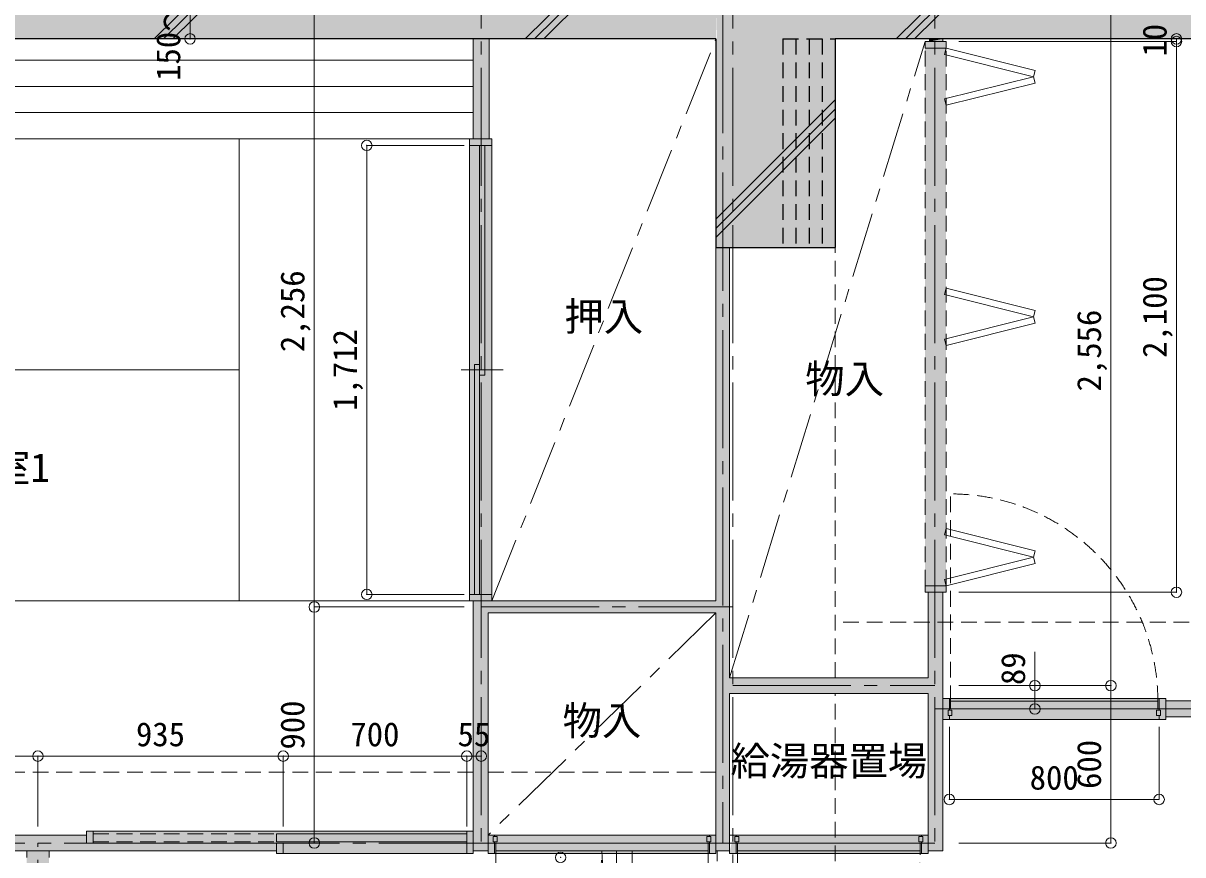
# Model space of a CAD drawing. Units: millimetres at full size, sheet at 1:50. Extents: x -9674 to 9699, y -6794 to 6791.
# Drawn here: x -789 to 3633, y 878 to 4049 of the extents above; entities that cross this region are included whole.
import ezdxf
from ezdxf.enums import TextEntityAlignment as Align

# ---------------------------------------------------------------- set-up
doc = ezdxf.new("R2010")
doc.units = ezdxf.units.MM
doc.header["$LTSCALE"] = 50
doc.header["$PDMODE"] = 32
doc.header["$PDSIZE"] = 40
for name, pattern in [('CHAIN1', [8, 5, -1, 1, -1]), ('CHAIN2', [12, 9, -1, 1, -1]), ('DASHED1', [1.8, 1.2, -0.6])]:
    doc.linetypes.add(name, pattern=pattern)
for name, color, linetype, lineweight in [('1-0_芯', 7, 'CHAIN2', 9), ('1-1_躯体', 2, 'Continuous', 25), ('1-2_間仕切', 3, 'Continuous', 18), ('1-3_建具', 3, 'Continuous', 18), ('1-4_仕上げ', 4, 'Continuous', 9), ('1-7_その他', 7, 'DASHED1', 9), ('1-8_ハッチ', 4, 'Continuous', 9), ('1-A_文字', 7, 'Continuous', 9), ('1-B_寸法', 7, 'Continuous', 9), ('1-C_梁', 7, 'DASHED1', 9)]:
    doc.layers.add(name, color=color, linetype=linetype, lineweight=lineweight)
doc.layers.add('4-0', color=1, linetype='Continuous')
doc.layers.add('4-2', color=4, linetype='Continuous')
doc.styles.add('ＭＳ ゴシック', font='')
doc.styles.get('ＭＳ ゴシック').set_extended_font_data('MS Gothic')

msp = doc.modelspace()

# ---------------------------------------------------------------- linework, layer by layer
at = {"layer": '1-0_芯'}
for p, q in [((957.5, 5079.12), (957.5, 923.12)), ((1917.5, 5079.12), (1917.5, -3890.88)), ((2687.5, 5079.12), (2687.5, 923.12)), ((1878.5, 4079.12), (1878.5, 923.12)), ((957.5, 1823.12), (1917.5, 1823.12)), ((1917.5, 1523.12), (2687.5, 1523.12)), ((8517.5, 1434.12), (2687.5, 1434.12)), ((-3032.5, 923.12), (2687.5, 923.12)), ((-732.5, -3890.88), (-732.5, 923.12))]:
    msp.add_line(p, q, dxfattribs=at)
at = {"layer": '1-1_躯体'}
for p, q in [((1852.5, 3989.12), (-2642.5, 3989.12)), ((6357.5, 3989.12), (2307.5, 3989.12)), ((2307.5, 3989.12), (2307.5, 3194.12))]:
    msp.add_line(p, q, dxfattribs=at)
at = {"layer": '1-1_躯体', "linetype": 'DASHED1'}
for p, q in [((2107.5, 3989.12), (2107.5, 3194.12)), ((2107.5, 3989.12), (2307.5, 3989.12)), ((2157.5, 3989.12), (2157.5, 3194.12)), ((2207.5, 3989.12), (2207.5, 3194.12)), ((2257.5, 3989.12), (2257.5, 3194.12))]:
    msp.add_line(p, q, dxfattribs=at)
at = {"layer": '1-1_躯体'}
msp.add_lwpolyline([(1852.5, 3989.12), (1852.5, 3194.12), (2307.5, 3194.12)], dxfattribs=at)
at = {"layer": '1-2_間仕切'}
for p, q in [((927.5, 3989.12), (927.5, 3608.12)), ((987.5, 3989.12), (987.5, 3608.12)), ((2666.5, 3989.12), (2666.5, 3979.12)), ((2717.5, 3989.12), (2717.5, 3979.12)), ((1852.5, 3194.12), (1852.5, 1846.12)), ((1904.5, 3194.12), (1904.5, 1553.12)), ((2661.5, 1879.12), (2661.5, 1553.12)), ((2717.5, 1879.12), (2717.5, 893.12)), ((927.5, 1846.12), (927.5, 923.12)), ((987.5, 1846.12), (1852.5, 1846.12)), ((983.5, 1800.12), (1852.5, 1800.12)), ((983.5, 1800.12), (983.5, 893.12)), ((1852.5, 1800.12), (1852.5, 893.12)), ((1904.5, 1553.12), (2661.5, 1553.12)), ((1904.5, 1493.12), (1904.5, 893.12)), ((1904.5, 1493.12), (2661.5, 1493.12)), ((2661.5, 1493.12), (2661.5, 893.12)), ((5552.5, 1465.12), (3567.5, 1465.12)), ((5552.5, 1404.12), (3567.5, 1404.12)), ((-1162.5, 953.12), (-547.5, 953.12)), ((-1162.5, 893.12), (177.5, 893.12)), ((177.5, 923.12), (-522.5, 923.12)), ((927.5, 893.12), (983.5, 893.12)), ((1852.5, 893.12), (1904.5, 893.12)), ((2661.5, 893.12), (2717.5, 893.12))]:
    msp.add_line(p, q, dxfattribs=at)
at = {"layer": '1-3_建具', "color": 7, "lineweight": 9}
for p, q in [((2650, 3979.12), (2650, 3954.12)), ((2730, 3979.12), (2650, 3979.12)), ((2730, 3954.12), (2650, 3954.12)), ((2723.94, 3929.87), (2730, 3954.12)), ((2730, 3979.12), (2730, 3954.12)), ((2723.94, 3929.87), (3063.49, 3844.98)), ((3069.55, 3820.73), (2730, 3735.84)), ((3063.49, 3844.98), (3069.55, 3820.73)), ((2723.94, 3760.09), (2730, 3735.84)), ((912.5, 3583.12), (912.5, 1871.12)), ((997.5, 3583.12), (997.5, 1871.12)), ((2723.94, 3014.01), (2730, 3038.26)), ((2723.94, 3014.01), (3063.49, 2929.12)), ((3063.49, 2929.12), (3069.55, 2904.87)), ((3069.55, 2904.87), (2730, 2819.98)), ((2723.94, 2844.23), (2730, 2819.98)), ((1041.67, 2727.12), (881.67, 2727.12)), ((2723.94, 2098.15), (2730, 2122.4)), ((2723.94, 2098.15), (3063.49, 2013.26)), ((2723.94, 1928.37), (3063.49, 2013.26)), ((3063.49, 2013.26), (3069.55, 1989.01)), ((3069.55, 1989.01), (2730, 1904.12)), ((2723.94, 1928.37), (2730, 1904.12)), ((2730, 1904.12), (2730, 1879.12)), ((2730, 1879.12), (2650, 1879.12)), ((3542.5, 1474.12), (2742.5, 1474.12)), ((2742.5, 1394.12), (3542.5, 1394.12)), ((902.5, 968.12), (-522.5, 968.12)), ((177.5, 958.12), (177.5, 928.12)), ((177.5, 958.12), (902.5, 958.12)), ((1008.5, 953.12), (1827.5, 953.12)), ((1929.5, 953.12), (2636.5, 953.12)), ((177.5, 928.12), (902.5, 928.12)), ((177.5, 923.12), (177.5, 883.12)), ((202.5, 923.12), (177.5, 923.12)), ((202.5, 923.12), (202.5, 883.12)), ((202.5, 883.12), (177.5, 883.12)), ((202.5, 883.12), (902.5, 883.12)), ((1827.5, 883.12), (1008.5, 883.12)), ((2636.5, 883.12), (1929.5, 883.12))]:
    msp.add_line(p, q, dxfattribs=at)
at = {"layer": '1-3_建具', "color": 7, "linetype": 'DASHED1', "lineweight": 9}
for p, q in [((2650, 1904.12), (2650, 3954.12)), ((2730, 1904.12), (2730, 3954.12)), ((2747.5, 1464.12), (2747.5, 2254.12)), ((-522.5, 958.12), (177.5, 958.12)), ((-522.5, 928.12), (177.5, 928.12)), ((1013.5, 893.12), (1013.5, 488.62)), ((1473.5, 893.12), (1473.5, 43.12)), ((1533.5, 893.12), (1533.5, 43.12)), ((1822.5, 893.12), (1822.5, 488.62)), ((1934.5, 893.12), (1934.5, 196.12))]:
    msp.add_line(p, q, dxfattribs=at)
at = {"layer": '1-3_建具'}
for p, q in [((951.67, 2707.12), (951.67, 3583.12)), ((971.67, 3583.12), (971.67, 2707.12)), ((951.67, 2747.12), (931.67, 2747.12)), ((931.67, 2747.12), (931.67, 1871.12)), ((951.67, 1871.12), (951.67, 2747.12)), ((971.67, 2707.12), (951.67, 2707.12)), ((2742.5, 1429.12), (2742.5, 1474.12)), ((2747.5, 1464.12), (2747.5, 1434.12)), ((3537.5, 1464.12), (2747.5, 1464.12)), ((3537.5, 1434.12), (3537.5, 1464.12)), ((3567.5, 1474.12), (3542.5, 1474.12)), ((3542.5, 1429.12), (3542.5, 1474.12)), ((3567.5, 1474.12), (3567.5, 1394.12)), ((2737.5, 1429.12), (2737.5, 1409.12)), ((2737.5, 1429.12), (2752.5, 1429.12)), ((2747.5, 1434.12), (3537.5, 1434.12)), ((2752.5, 1429.12), (2752.5, 1409.12)), ((3532.5, 1429.12), (3532.5, 1409.12)), ((3547.5, 1429.12), (3532.5, 1429.12)), ((3547.5, 1409.12), (3547.5, 1429.12)), ((2742.5, 1394.12), (2717.5, 1394.12)), ((2737.5, 1409.12), (2752.5, 1409.12)), ((2742.5, 1409.12), (2742.5, 1394.12)), ((3532.5, 1409.12), (3547.5, 1409.12)), ((3542.5, 1409.12), (3542.5, 1394.12)), ((3567.5, 1394.12), (3542.5, 1394.12)), ((-547.5, 968.12), (-522.5, 968.12)), ((-547.5, 968.12), (-547.5, 923.12)), ((-522.5, 968.12), (-522.5, 923.12)), ((902.5, 968.12), (902.5, 883.12)), ((902.5, 968.12), (927.5, 968.12)), ((927.5, 968.12), (927.5, 883.12)), ((1008.5, 953.12), (983.5, 953.12)), ((983.5, 953.12), (983.5, 883.12)), ((1003.5, 948.12), (1018.5, 948.12)), ((1003.5, 928.12), (1003.5, 948.12)), ((1008.5, 953.12), (1008.5, 948.12)), ((1018.5, 928.12), (1018.5, 948.12)), ((1817.5, 928.12), (1817.5, 948.12)), ((1832.5, 948.12), (1817.5, 948.12)), ((1827.5, 953.12), (1827.5, 948.12)), ((1827.5, 953.12), (1852.5, 953.12)), ((1832.5, 928.12), (1832.5, 948.12)), ((1924.5, 948.12), (1939.5, 948.12)), ((1924.5, 928.12), (1924.5, 948.12)), ((1929.5, 953.12), (1929.5, 948.12)), ((1939.5, 928.12), (1939.5, 948.12)), ((2626.5, 928.12), (2626.5, 948.12)), ((2641.5, 948.12), (2626.5, 948.12)), ((2636.5, 953.12), (2636.5, 948.12)), ((2636.5, 953.12), (2661.5, 953.12)), ((2641.5, 928.12), (2641.5, 948.12)), ((-775, 868.12), (-775, 893.12)), ((-690, 893.12), (-775, 893.12)), ((-690, 868.12), (-690, 893.12)), ((-547.5, 923.12), (-522.5, 923.12)), ((1003.5, 928.12), (1018.5, 928.12)), ((1008.5, 928.12), (1008.5, 883.12)), ((1013.5, 893.12), (1013.5, 923.12)), ((1822.5, 923.12), (1013.5, 923.12)), ((1013.5, 893.12), (1822.5, 893.12)), ((1832.5, 928.12), (1817.5, 928.12)), ((1822.5, 893.12), (1822.5, 923.12)), ((1827.5, 928.12), (1827.5, 883.12)), ((1852.5, 893.12), (1852.5, 883.12)), ((1924.5, 928.12), (1939.5, 928.12)), ((1929.5, 928.12), (1929.5, 883.12)), ((1934.5, 893.12), (1934.5, 923.12)), ((2631.5, 923.12), (1934.5, 923.12)), ((1934.5, 893.12), (2631.5, 893.12)), ((2641.5, 928.12), (2626.5, 928.12)), ((2631.5, 893.12), (2631.5, 923.12)), ((2636.5, 928.12), (2636.5, 883.12)), ((2661.5, 893.12), (2661.5, 883.12)), ((902.5, 883.12), (927.5, 883.12)), ((1008.5, 883.12), (983.5, 883.12)), ((1827.5, 883.12), (1852.5, 883.12)), ((1929.5, 883.12), (1904.5, 883.12)), ((2636.5, 883.12), (2661.5, 883.12))]:
    msp.add_line(p, q, dxfattribs=at)
at = {"layer": '1-3_建具', "color": 7, "lineweight": 9}
for points in [[(2723.94, 3760.09), (3063.49, 3844.98), (3069.55, 3869.23), (2730, 3954.12)], [(2723.94, 2844.23), (3063.49, 2929.12), (3069.55, 2953.37), (2730, 3038.26)], [(3063.49, 2013.26), (3069.55, 2037.52), (2730, 2122.4)], [(2730, 1904.12), (2650, 1904.12), (2650, 1879.12)]]:
    msp.add_lwpolyline(points, dxfattribs=at)
at = {"layer": '1-3_建具'}
for points in [[(912.5, 3608.12), (997.5, 3608.12), (997.5, 3583.12), (912.5, 3583.12)], [(912.5, 1871.12), (997.5, 1871.12), (997.5, 1846.12), (912.5, 1846.12)]]:
    msp.add_lwpolyline(points, close=True, dxfattribs=at)
for points in [[(2742.5, 1474.12), (2717.5, 1474.12), (2717.5, 1394.12)], [(1929.5, 953.12), (1904.5, 953.12), (1904.5, 883.12)]]:
    msp.add_lwpolyline(points, dxfattribs=at)
at = {"layer": '1-3_建具', "color": 7, "linetype": 'DASHED1', "lineweight": 9}
for centre, radius, start, end in [((2747.5, 1464.12), 790, 0, 90), ((1013.5, 893.12), 404.5, 270, 0), ((1822.5, 893.12), 404.5, 180, 270), ((1934.5, 893.12), 697, 270, 0)]:
    msp.add_arc(centre, radius, start, end, dxfattribs=at)
at = {"layer": '1-4_仕上げ'}
for p, q in [((-2642.5, 3908.12), (927.5, 3908.12)), ((-2642.5, 3808.12), (927.5, 3808.12)), ((-2642.5, 3708.12), (927.5, 3708.12)), ((-2642.5, 3608.12), (912.5, 3608.12)), ((35, 3608.12), (35, 1846.45)), ((-1750, 2727.29), (35, 2727.29)), ((-2642.5, 1846.45), (912.5, 1846.45))]:
    msp.add_line(p, q, dxfattribs=at)
at = {"layer": '1-7_その他', "color": 4, "linetype": 'CHAIN1'}
for p, q in [((997.5, 1846.12), (1852.5, 3989.12)), ((1904.5, 1553.12), (2650, 3979.12)), ((1852.5, 1800.12), (983.5, 953.12))]:
    msp.add_line(p, q, dxfattribs=at)
at = {"layer": '1-8_ハッチ'}
for p, q in [((-288.88, 3989.12), (-108.88, 4169.12)), ((-253.52, 3989.12), (-73.52, 4169.12)), ((-218.16, 3989.12), (-38.16, 4169.12)), ((1125.34, 3989.12), (1305.34, 4169.12)), ((1160.69, 3989.12), (1340.69, 4169.12)), ((1196.05, 3989.12), (1376.05, 4169.12)), ((2539.55, 3989.12), (2719.55, 4169.12)), ((2574.91, 3989.12), (2754.91, 4169.12)), ((2610.26, 3989.12), (2790.26, 4169.12)), ((1852.5, 3302.07), (2307.5, 3757.07)), ((1852.5, 3266.71), (2307.5, 3721.71)), ((1852.5, 3231.36), (2307.5, 3686.36))]:
    msp.add_line(p, q, dxfattribs=at)
at = {"layer": '1-B_寸法'}
for p, q in [((-152.45, 3989.12), (-152.45, 4169.12)), ((321.19, 1823.12), (321.19, 4079.12)), ((3358.33, 1523.12), (3358.33, 4079.12)), ((3608.33, 3989.12), (3608.33, 3979.12)), ((2779.14, 3979.12), (3608.33, 3979.12)), ((3608.33, 3979.12), (3608.33, 1879.12)), ((892.49, 1871.12), (521.19, 1871.12)), ((2779.14, 1879.12), (3608.33, 1879.12)), ((892.49, 1823.12), (321.19, 1823.12)), ((321.19, 923.12), (321.19, 1823.12)), ((3068.74, 1651.58), (3068.74, 1434.12)), ((2779.14, 1523.12), (3358.33, 1523.12)), ((3358.33, 923.12), (3358.33, 1523.12)), ((2742.5, 1366.61), (2742.5, 1089.12)), ((-1187.5, 1254.37), (-732.5, 1254.37)), ((-732.5, 1254.37), (202.5, 1254.37)), ((-732.5, 985.63), (-732.5, 1254.37)), ((202.5, 1254.37), (902.5, 1254.37)), ((202.5, 985.63), (202.5, 1254.37)), ((902.5, 1254.37), (957.5, 1254.37)), ((902.5, 985.63), (902.5, 1254.37)), ((2779.14, 923.12), (3358.33, 923.12))]:
    msp.add_line(p, q, dxfattribs=at)
for points in [[(892.49, 3583.12), (521.19, 3583.12), (521.19, 1871.12)], [(3542.5, 1366.61), (3542.5, 1089.12), (2742.5, 1089.12)]]:
    msp.add_lwpolyline(points, dxfattribs=at)
at = {"layer": '1-B_寸法', "color": 3}
for p in [(-152.45, 3989.12), (3608.33, 3989.12), (3608.33, 3979.12), (521.19, 3583.12), (521.19, 1871.12), (3608.33, 1879.12), (321.19, 1823.12), (3068.74, 1523.12), (3358.33, 1523.12), (3068.74, 1434.12), (-732.5, 1254.37), (202.5, 1254.37), (902.5, 1254.37), (957.5, 1254.37), (2742.5, 1089.12), (3542.5, 1089.12), (321.19, 923.12), (3358.33, 923.12), (1260.37, 868.12)]:
    msp.add_point(p, dxfattribs=at)
at = {"layer": '1-C_梁'}
for p, q in [((2307.5, 1553.12), (2307.5, 3194.12)), ((6357.5, 1765.12), (2307.5, 1765.12)), ((2307.5, 44.12), (2307.5, 1493.12)), ((-2642.5, 1193.12), (927.5, 1193.12)), ((983.5, 1193.12), (1857.5, 1193.12)), ((1857.5, 44.12), (1857.5, 893.12))]:
    msp.add_line(p, q, dxfattribs=at)
at = {"layer": '4-0'}
for points in [[(1857.5, 4964.12), (2307.5, 4964.12), (1852.5, 3194.12), (2307.5, 3194.12)], [(-2642.5, 4169.12), (-2642.5, 3989.12), (1857.5, 4169.12), (1852.5, 3989.12)], [(2307.5, 4169.12), (2307.5, 3989.12), (6322.5, 3989.12)], [(6357.5, 4169.12), (2307.5, 4169.12), (6322.5, 3989.12)]]:
    msp.add_solid(points, dxfattribs=at)
at = {"layer": '4-2'}
for points in [[(927.5, 3608.12), (987.5, 3608.12), (927.5, 3989.12), (987.5, 3989.12)], [(2650, 1879.12), (2717.5, 3979.12), (2717.5, 3989.12)], [(2666.5, 3979.12), (2650, 1879.12), (2717.5, 3989.12)], [(2717.5, 3989.12), (2666.5, 3989.12), (2666.5, 3979.12)], [(2650, 1879.12), (2730, 1879.12), (2730, 3979.12)], [(2650, 1879.12), (2730, 3979.12), (2717.5, 3979.12)], [(2666.5, 3979.12), (2650, 3979.12), (2650, 1879.12)], [(912.5, 1846.12), (997.5, 1846.12), (912.5, 3608.12), (997.5, 3608.12)], [(1852.5, 893.12), (1904.5, 893.12), (1852.5, 3194.12), (1904.5, 3194.12)], [(2661.5, 893.12), (2717.5, 893.12), (2661.5, 1879.12), (2717.5, 1879.12)], [(1852.5, 1800.12), (1852.5, 1846.12), (927.5, 1846.12)], [(927.5, 1846.12), (927.5, 893.12), (983.5, 1800.12)], [(927.5, 1846.12), (983.5, 1800.12), (1852.5, 1800.12)], [(927.5, 893.12), (983.5, 893.12), (983.5, 1800.12)], [(1904.5, 1553.12), (1904.5, 1493.12), (2661.5, 1553.12), (2661.5, 1493.12)], [(2717.5, 1474.12), (2717.5, 1394.12), (3567.5, 1474.12), (3567.5, 1394.12)], [(3567.5, 1465.12), (3567.5, 1404.12), (5552.5, 1465.12), (5552.5, 1404.12)], [(-1162.5, 953.12), (-1162.5, 893.12), (177.5, 893.12)], [(177.5, 893.12), (-547.5, 953.12), (-1162.5, 953.12)], [(177.5, 893.12), (927.5, 968.12), (-547.5, 968.12)], [(177.5, 893.12), (-547.5, 968.12), (-547.5, 953.12)], [(177.5, 893.12), (927.5, 883.12), (927.5, 968.12)], [(983.5, 883.12), (983.5, 953.12), (1852.5, 883.12), (1852.5, 953.12)], [(1917.5, 953.12), (1904.5, 883.12), (2661.5, 953.12), (2661.5, 883.12)], [(-775, 893.12), (-690, 893.12), (-775, 43.12), (-690, 43.12)], [(177.5, 893.12), (177.5, 883.12), (927.5, 883.12)]]:
    msp.add_solid(points, dxfattribs=at)

# ---------------------------------------------------------------- texts
at = {"layer": '1-A_文字', "style": 'ＭＳ ゴシック'}
for s, p in [('押入', (1275, 2842.62)), ('物入', (2193.09, 2604.76)), ('和室1', (-1061.54, 2266.88)), ('物入', (1268, 1301.62)), ('給湯器置場', (1908, 1148.12))]:
    msp.add_text(s, height=110, dxfattribs=at).set_placement(p, align=Align.BOTTOM_LEFT)
at = {"layer": '1-B_寸法', "style": 'ＭＳ ゴシック'}
for s, p in [('150～220', (-162.45, 3829.12)), ('10', (3598.33, 3921.62)), ('2,256', (311.19, 2794.87)), ('2,100', (3598.33, 2772.87)), ('2,556', (3348.33, 2644.87)), ('1,712', (511.19, 2570.87)), ('89', (3058.74, 1525.42)), ('900', (311.19, 1279.37)), ('600', (3348.33, 1129.37))]:
    msp.add_text(s, height=91.64, rotation=90, dxfattribs=at).set_placement(p, align=Align.BOTTOM_LEFT)
for s, p in [('935', (-358.75, 1264.37)), ('700', (458.75, 1264.37)), ('55', (867.5, 1264.37)), ('800', (3048.75, 1099.12))]:
    msp.add_text(s, height=91.64, dxfattribs=at).set_placement(p, align=Align.BOTTOM_LEFT)

doc.saveas('drawing.dxf')
